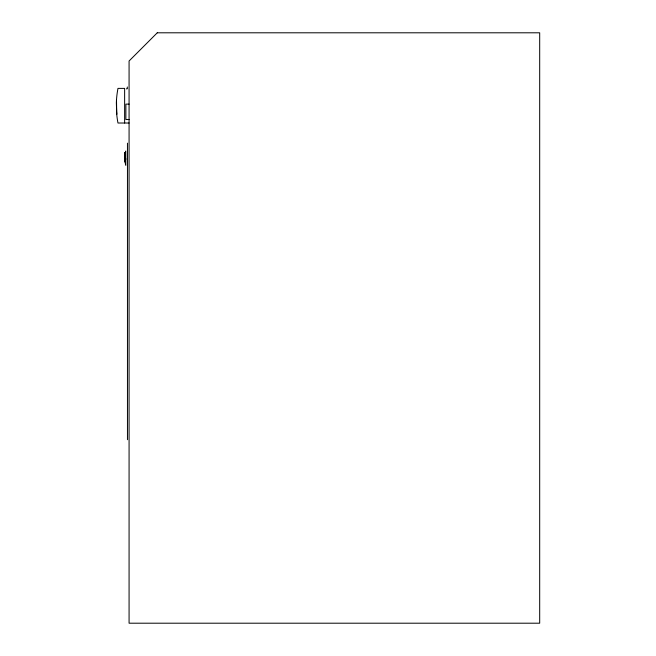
<?xml version="1.0" encoding="UTF-8"?>
<svg xmlns="http://www.w3.org/2000/svg" width="656" height="656" viewBox="0 0 656 656"><rect width="100%" height="100%" fill="white"/><g stroke="black" fill="none" stroke-linecap="round" stroke-linejoin="round"><path stroke-width="0.98" d="M124.927 158.153L125.485 164.369L125.485 152.069L125.042 159.088M125.435 153.143L125.476 152.192M125.255 155.603L125.378 154.094M125.173 158.457L125.813 158.506M125.878 159.269L125.239 159.277L125.468 163.139L125.042 158.965M129.076 104.115L125.878 104.115L125.878 119.523L129.076 119.523M129.076 123.016L117.973 123.016A90.856 90.856 0 0 1 116.497 111.504L116.497 99.901L116.727 114.398L116.358 102.803A90.856 90.856 0 0 1 117.973 88.388L124.632 88.388L124.632 123.016M125.411 156.718L125.485 160.367M125.485 159.277L125.444 162.852L125.107 159.703M125.042 159.211L124.624 152.741L124.984 156.185M125.476 164.205L125.435 163.303M125.378 162.352L125.255 160.843M124.927 155.488L124.665 153.053L124.911 157.465M127.461 143.156L127.461 439.709M127.297 86.986L127.297 88.388M126.838 88.388L126.838 89.109M125.78 151.003L125.78 165.443M124.665 154.955L124.665 156.464M157.268 32.8L129.076 61L129.076 623.2L539.691 623.2L539.691 32.8L157.268 32.8"/></g></svg>
